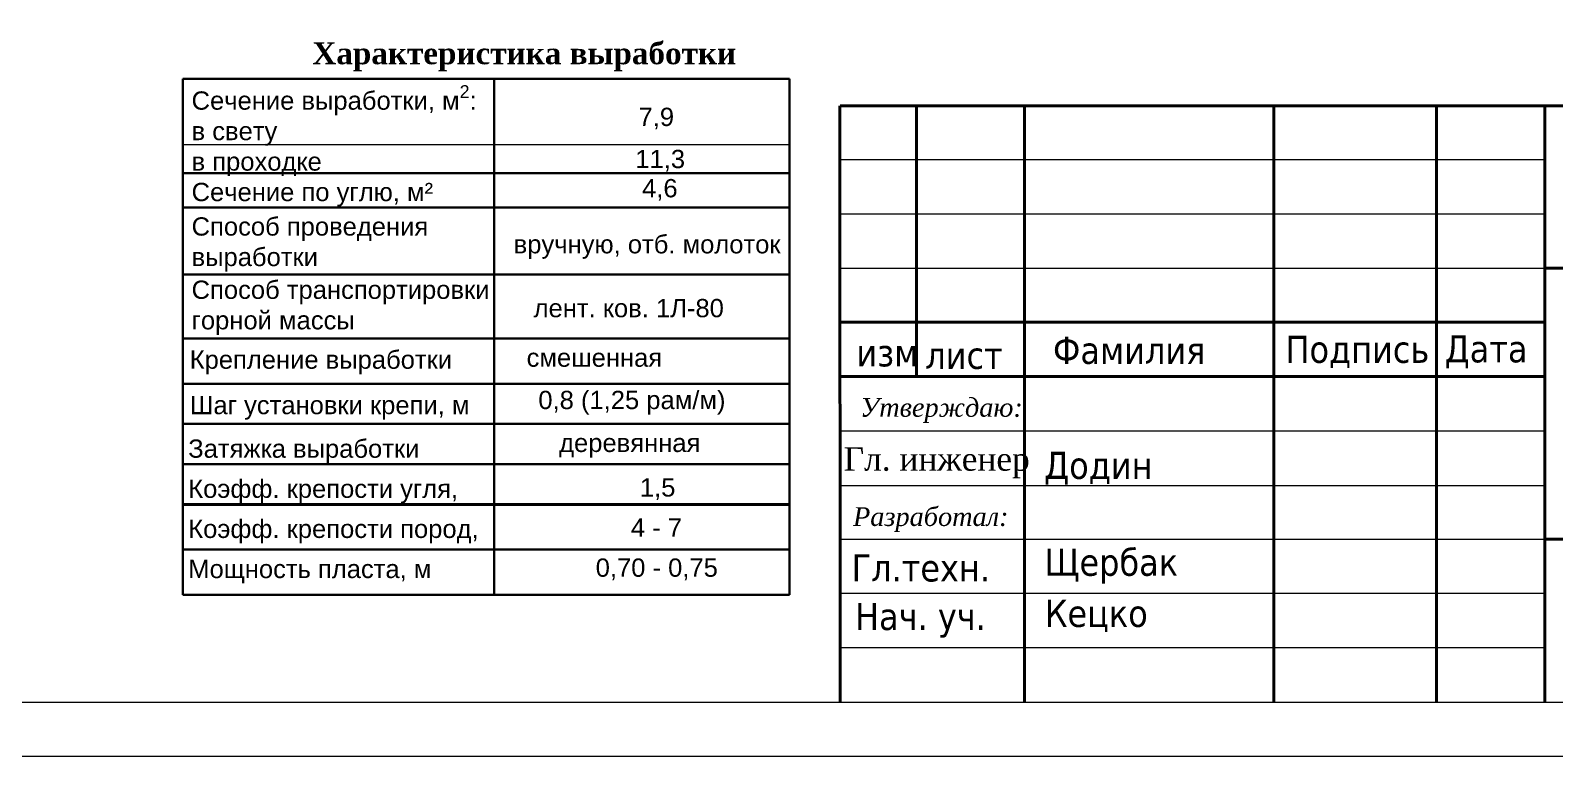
# Model space of a CAD drawing. Header units: inches. Extents: x -1850 to 56, y -982 to 275.
# Drawn here: x -1694.4 to -1553.8, y -981.8 to -914.8 of the extents above; entities that cross this region are included whole.
import ezdxf

# ---------------------------------------------------------------- set-up
doc = ezdxf.new("R2010")
doc.units = ezdxf.units.IN
doc.header["$MEASUREMENT"] = 0
doc.styles.get("Standard").update_dxf_attribs({"font": 'ARIAL.TTF'})
doc.styles.add('стиль', font='TAHOMA.TTF')

msp = doc.modelspace()

# ---------------------------------------------------------------- linework, layer by layer
at = {"lineweight": 30}
for p, q in [((-1680.35, -919.292), (-1680.35, -966.919)), ((-1680.35, -919.292), (-1624.405, -919.292)), ((-1651.65, -919.292), (-1651.65, -966.919)), ((-1624.405, -919.292), (-1624.405, -966.919)), ((-1680.35, -927.998), (-1624.405, -927.998)), ((-1680.35, -931.163), (-1624.405, -931.163)), ((-1680.35, -937.34), (-1624.405, -937.34)), ((-1680.35, -943.236), (-1624.405, -943.236)), ((-1680.35, -947.43), (-1624.405, -947.43)), ((-1680.35, -951.132), (-1624.405, -951.132)), ((-1680.35, -954.834), (-1624.405, -954.834)), ((-1680.35, -958.536), (-1624.405, -958.536)), ((-1680.35, -962.725), (-1624.405, -962.725)), ((-1680.35, -966.919), (-1624.405, -966.919))]:
    msp.add_line(p, q, dxfattribs=at)
at = {"lineweight": 40}
for p, q in [((-1619.745, -921.764), (-1619.728, -976.778)), ((-1619.728, -921.778), (-1434.737, -921.778)), ((-1612.688, -921.777), (-1612.688, -946.715)), ((-1602.716, -976.791), (-1602.716, -921.793)), ((-1579.728, -976.791), (-1579.728, -921.793)), ((-1564.721, -976.791), (-1564.721, -921.793)), ((-1554.731, -976.791), (-1554.731, -921.793)), ((-1554.763, -936.753), (-1434.768, -936.753)), ((-1619.67, -941.746), (-1554.674, -941.746)), ((-1619.67, -946.758), (-1554.674, -946.758)), ((-1554.727, -961.765), (-1434.733, -961.765))]:
    msp.add_line(p, q, dxfattribs=at)
at = {"lineweight": 20}
for p, q in [((-1680.35, -925.335), (-1624.405, -925.335)), ((-1619.67, -926.736), (-1554.674, -926.736)), ((-1619.67, -931.742), (-1554.674, -931.742)), ((-1619.67, -936.747), (-1554.674, -936.747)), ((-1619.67, -951.766), (-1554.674, -951.766)), ((-1619.67, -956.802), (-1554.674, -956.802)), ((-1680.35, -958.618), (-1624.405, -958.618)), ((-1619.67, -961.779), (-1554.674, -961.779)), ((-1619.67, -966.764), (-1554.674, -966.764)), ((-1619.67, -971.779), (-1554.674, -971.779))]:
    msp.add_line(p, q, dxfattribs=at)
at = {"color": 7, "lineweight": 0}
for points in [[(-1849.59, -684.829), (-1429.59, -684.829), (-1429.59, -981.829), (-1849.59, -981.829)], [(-1434.59, -976.829), (-1829.59, -976.829), (-1829.59, -689.829), (-1434.59, -689.829)]]:
    msp.add_lwpolyline(points, close=True, dxfattribs=at)

# ---------------------------------------------------------------- texts
at = {"attachment_point": 1}
for s, insert, char_height, width in [('{\\fTimes New Roman|b1|i0|c204|p18;Характеристика выработки}', (-1668.406, -915.904), 2.0249, 88.32655), ('{\\fTimes New Roman|b0|i1|c204|p18;Утверждаю:}', (-1617.877, -948.743), 1.728, 14.83127), ('{\\fTimes New Roman|b0|i0|c204|p18;Гл. инженер}', (-1619.401, -953.285), 2.16, 18.53909), ('{\\fTimes New Roman|b0|i1|c204|p18;Разработал:}', (-1618.54, -958.82), 1.728, 14.83127)]:
    msp.add_mtext(s, dxfattribs=dict(at, insert=insert, char_height=char_height, width=width))
at = {"lineweight": 5, "char_height": 1.68742, "attachment_point": 1}
for s, insert, width in [('\\A1;Сечение выработки, м{\\H0.7x;\\S2^ ;}:\\Pв свету\\Pв проходке\\PСечение по углю, м²', (-1679.547, -919.866), 28.11997), ('{\\W3.52594; }7,9', (-1640.627, -921.946), 7.68033), ('{\\W2.63842; }11,3', (-1640.344, -925.833), 7.68033), ('{\\W3.46707; }4,6', (-1640.264, -928.527), 7.68033), ('Способ проведения выработки', (-1679.547, -932.06), 28.11997), ('{\\W2.77778; }вручную, отб. молоток', (-1651.656, -933.699), 28.11997), ('Способ транспортировки\\Pгорной массы', (-1679.547, -937.9), 28.11997), ('{\\W8.17848; }лент. ков. 1Л-80 ', (-1653.352, -939.595), 28.11997), ('Крепление выработки', (-1679.719, -944.351), 28.11997), ('{\\W6.0567;  }смешенная', (-1656.576, -944.166), 28.11997), ('Шаг установки крепи, м', (-1679.692, -948.545), 28.11997), ('{\\W4.34248; }0,8 (1,25 рам/м)', (-1650.406, -948.075), 22.76837), ('Затяжка выработки', (-1679.854, -952.564), 28.11997), ('{\\W5.8212;  }деревянная', (-1653.268, -952.034), 28.11997), ('Коэфф. крепости угля, ', (-1679.854, -956.266), 28.11997), ('{\\W9.6169;  }1,5', (-1650.793, -956.145), 28.11997), ('Коэфф. крепости пород, ', (-1679.854, -959.968), 28.11997), ('{\\W8.9856;  }4 - 7', (-1650.793, -959.848), 28.11997), ('Мощность пласта, м', (-1679.854, -963.671), 28.11997), ('{\\W6.5049;  }0,70 - 0,75', (-1650.793, -963.55), 28.11997)]:
    msp.add_mtext(s, dxfattribs=dict(at, insert=insert, width=width))
at = {"linetype": 'Continuous', "lineweight": 30, "char_height": 2.49988, "attachment_point": 1}
for s, insert, width in [('{\\fTahoma|b0|i0|c204|p32;Фамилия}', (-1600.1, -943.085), 22.38494), ('{\\fTahoma|b0|i0|c204|p32;Подпись}', (-1578.651, -942.992), 14.35052), ('{\\fTahoma|b0|i0|c204|p32;Дата}', (-1563.957, -942.946), 9.38125), ('{\\fTahoma|b0|i0|c204|p32;изм}', (-1618.234, -943.317), 6.45539), ('{\\fTahoma|b0|i0|c204|p32;лист}', (-1611.872, -943.549), 9.38125)]:
    msp.add_mtext(s, dxfattribs=dict(at, insert=insert, width=width))
at = {"lineweight": -2, "char_height": 2.5, "width": 16.08903, "attachment_point": 1, "style": 'стиль'}
for s, insert in [('Додин', (-1600.904, -953.703)), ('Щербак', (-1600.877, -962.645)), ('Кецко', (-1600.852, -967.365))]:
    msp.add_mtext(s, dxfattribs=dict(at, insert=insert))
at = {"lineweight": -2, "insert": (-1618.669, -963.171), "char_height": 2.5, "width": 16.34, "attachment_point": 1}
msp.add_mtext('{\\fTahoma|b0|i0|c204|p32;Гл.техн.}', dxfattribs=at)
at = {"linetype": 'Continuous', "lineweight": -2, "insert": (-1618.351, -967.649), "char_height": 2.5, "width": 15.7406, "attachment_point": 1}
msp.add_mtext('{\\fTahoma|b0|i0|c204|p32;Нач. уч.}', dxfattribs=at)

doc.saveas('drawing.dxf')
